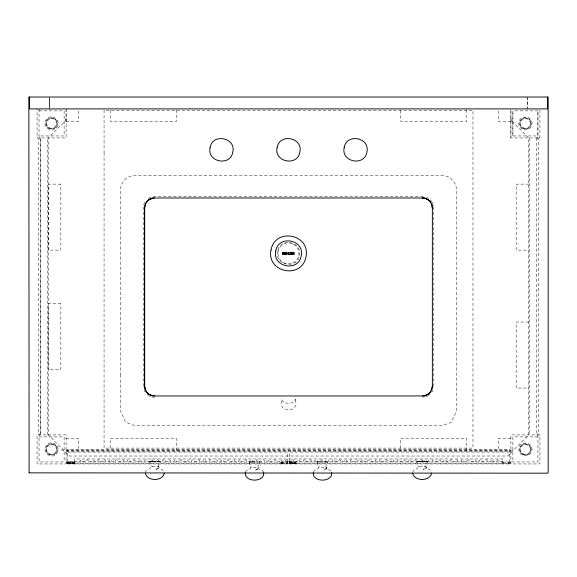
<?xml version="1.0" encoding="UTF-8"?>
<svg xmlns="http://www.w3.org/2000/svg" width="577" height="577" viewBox="0 0 577 577"><rect width="100%" height="100%" fill="white"/><g stroke="black" fill="none" stroke-linecap="round" stroke-linejoin="round"><path stroke-width="0.43" stroke-dasharray="2.88 2.16" d="M40.361 434.777L40.361 138.069M47.292 434.769L47.292 138.069M49.6 109.414L49.6 98.025M66.103 121.3L66.103 109.911M74.339 463.36C74.065 459.487 66.788 466.057 67.747 462.098C69.471 462.783 73.618 460.792 74.346 463.151L67.747 463.151L67.747 461.831M149.616 461.304C148.787 463.728 152.472 464.831 151.318 466.721M249.264 461.961C248.045 464.535 252.596 464.983 250.75 467.377M280.905 463.36C280.754 461.65 283.783 461.751 280.905 463.288M287.505 463.36L286.567 463.944M317.256 461.961C316.037 464.535 320.588 464.983 318.742 467.377M416.89 461.304C415.671 463.886 420.222 464.326 418.375 466.721M510.897 137.802L510.897 109.031M512.881 135.819L512.881 111.015M527.4 109.414L527.4 98.032M537.959 135.819L537.959 111.015M289.495 463.36L289.495 462.098C296.794 461.167 299.593 464.398 289.589 463.151C291.255 463.115 296.455 460.338 296.095 463.944M67.747 452.065L287.512 452.065L287.505 463.944L67.747 463.944L67.747 449.425L509.239 449.425L509.26 463.944L289.495 463.944L289.495 452.065L509.253 452.065M502.654 462.761L509.239 462.624M529.708 138.069L529.708 434.769M296.095 463.36L294.681 461.968L289.495 461.831M536.639 137.932L536.639 434.907M532.016 123.687C532.766 115.14 518.593 114.816 518.896 123.132C517.995 131.736 532.145 131.996 531.951 123.687M532.016 449.707C532.722 441.217 518.752 440.705 518.889 449.144C518.254 457.936 532.167 457.907 531.944 449.699M289.589 462.098L289.495 463.151L296.095 463.151L294.76 462.098L289.589 461.968L289.589 463.288L296.095 463.288M294.76 462.098L296.001 462.718M145.548 472.714C145.108 468.56 151.001 470.01 150.849 466.721L158.863 466.721C158.415 469.966 164.647 468.538 164.164 472.714M412.822 472.714C412.389 468.567 418.275 470.01 418.123 466.721L426.367 466.822L423.244 469.353M66.103 118.48L64.941 121.278L48.28 137.932L48.28 434.907L69.399 456.025L507.601 456.025L528.72 434.907L528.72 137.932L512.059 121.278M296.001 463.151L296.095 462.761M510.897 461.968L510.241 463.288L66.759 463.288L66.103 461.795M280.992 462.581C283.365 462.184 280.595 461.571 280.905 463.944M245.441 472.022C246.242 469.051 250.699 470.385 250.505 467.377L258.51 467.377C258.07 470.32 262.759 469.087 263.574 472.022M313.426 472.022C314.227 469.051 318.684 470.385 318.49 467.377L326.733 467.471L323.603 470.003M281.013 463.288L287.512 461.831L282.146 462.011M287.418 462.098L67.747 461.968M56.827 127.308C62.266 120.369 50.733 112.558 46.203 119.59C41.054 126.341 52.312 134.239 56.885 127.351M56.827 453.32C62.345 446.374 50.545 438.448 46.081 445.776C41.248 452.556 52.327 460.15 56.885 453.356M73.113 462.011L67.841 461.968L67.841 463.288L74.346 463.288M508.308 463.288L509.109 462.725M508.323 463.944L509.253 463.288M155.963 469.346L159.093 467.146L159.093 468.106M255.618 470.003L258.748 467.803L258.748 468.762M155.992 469.527L159.108 468.243M255.647 470.183L258.756 468.899M323.632 470.183C326.229 468.531 330.21 469.007 331.559 472.022M423.273 469.527C426.151 467.493 431.264 468.798 431.437 472.714M67.841 462.098L72.926 461.968L74.245 463.151L74.339 462.624L73.019 461.968L74.339 462.624L67.747 462.624M152.018 461.304L149.717 461.311L157.766 461.304M159.209 461.304L157.687 461.304L159.995 461.311M251.673 461.968L249.372 461.968L257.414 461.968M254.507 461.961L250.8 461.961M416.991 461.311L427.232 461.304L417.027 461.304M322.493 461.961L317.357 461.968L325.406 461.968M259.643 461.968L257.342 461.968L258.864 461.968M327.628 461.968L325.327 461.968L326.849 461.968M539.805 137.932L537.814 137.939L537.959 109.933M424.131 461.311L426.482 461.311C425.516 459.386 429.483 459.393 428.48 461.319L432.368 461.319C431.358 459.386 435.354 459.386 434.344 461.319L438.231 461.319C437.229 459.386 441.217 459.386 440.215 461.319L444.102 461.319C443.093 459.386 447.081 459.386 446.079 461.319L449.966 461.319C448.964 459.386 452.952 459.386 451.95 461.319L455.83 461.319C454.827 459.386 458.816 459.386 457.813 461.319L461.701 461.319C460.698 459.386 464.687 459.386 463.677 461.319L467.565 461.319C466.562 459.386 470.551 459.386 469.548 461.319L473.436 461.319C472.426 459.386 476.422 459.386 475.412 461.319L479.299 461.319C478.297 459.386 482.285 459.386 481.283 461.319L485.17 461.319C484.161 459.386 488.149 459.386 487.147 461.319L491.034 461.319C490.032 459.386 494.02 459.386 493.018 461.319L496.898 461.319L497.237 459.992L498.78 460.093L498.881 461.319L504.817 461.319M39.041 110.878L64.119 110.878L64.119 135.956L39.041 135.956M537.959 110.878L512.881 110.878L512.881 135.956L537.959 135.956M66.103 121.437L78.638 121.437L78.638 109.911M510.897 121.437L498.362 121.437L498.362 109.911M528.72 184.128L516.177 184.128L516.177 250.122L528.72 250.122M528.72 322.053L516.177 322.053L516.177 388.04L528.72 388.04M39.041 436.89L64.119 436.89L64.119 461.968M537.959 436.89L512.881 436.89L512.881 461.968M66.103 438.21L78.638 438.21L78.638 450.745M510.897 438.217L498.362 438.217L498.362 450.752M61.162 450.082L512.866 450.082M66.103 450.745L510.897 450.745M66.103 451.409L510.897 451.409M149.854 461.311L159.959 461.304M422.133 461.311C432.44 459.602 424.658 463.843 425.667 466.721M74.346 461.319L80.354 461.319C79.352 459.386 83.34 459.386 82.338 461.319L86.225 461.319C85.216 459.386 89.204 459.386 88.202 461.319L92.089 461.319C91.087 459.386 95.075 459.386 94.065 461.319L97.953 461.319C96.95 459.386 100.939 459.386 99.936 461.319L103.824 461.319C102.814 459.386 106.81 459.386 105.8 461.319L109.688 461.319C108.685 459.386 112.674 459.386 111.671 461.319L115.559 461.319C114.549 459.386 118.537 459.386 117.535 461.319L121.422 461.319C120.42 459.386 124.408 459.386 123.406 461.319L127.293 461.319C126.284 459.386 130.272 459.386 129.27 461.319L133.157 461.319L133.489 459.992L135.04 460.093L135.133 461.319L139.021 461.319C138.018 459.386 142.007 459.386 141.004 461.319L144.892 461.319C143.882 459.386 147.878 459.386 146.868 461.319L162.49 461.319C161.488 459.386 165.476 459.386 164.474 461.319L168.354 461.319C167.352 459.386 171.34 459.386 170.338 461.319L174.225 461.319C173.223 459.386 177.211 459.386 176.201 461.319L180.089 461.319C179.086 459.386 183.075 459.386 182.072 461.319L185.96 461.319L186.292 459.992L187.842 460.093L187.936 461.319L191.824 461.319C190.821 459.386 194.81 459.386 193.807 461.319L197.695 461.319C196.685 459.386 200.673 459.386 199.671 461.319L203.558 461.319C202.556 459.386 206.544 459.386 205.542 461.319L209.422 461.319C208.42 459.386 212.408 459.386 211.406 461.319L215.293 461.319C214.291 459.386 218.279 459.386 217.269 461.319L221.157 461.319C220.154 459.386 224.143 459.386 223.14 461.319L227.028 461.319C226.018 459.386 230.014 459.386 229.004 461.319L232.892 461.319C231.889 459.386 235.878 459.386 234.875 461.319L238.763 461.319C237.753 459.386 241.741 459.386 240.739 461.319L244.626 461.319C243.624 459.386 247.612 459.386 246.61 461.319L250.497 461.319C249.488 459.386 253.476 459.386 252.474 461.319L256.361 461.319C255.359 459.386 259.347 459.386 258.337 461.319L262.225 461.319C261.222 459.386 265.211 459.386 264.208 461.319L268.096 461.319C267.086 459.386 271.082 459.386 270.072 461.319L273.96 461.319C272.957 459.386 276.946 459.386 275.943 461.319L279.831 461.319C278.821 459.386 282.809 459.386 281.807 461.319L285.694 461.319C284.692 459.386 288.68 459.386 287.678 461.319L291.558 461.319C290.556 459.386 294.544 459.386 293.542 461.319L297.429 461.319C296.427 459.386 300.415 459.386 299.405 461.319L303.293 461.319C302.29 459.386 306.279 459.386 305.276 461.319L309.164 461.319C308.154 459.386 312.15 459.386 311.14 461.319L315.028 461.319C314.025 459.386 318.014 459.386 317.011 461.319L320.899 461.319C319.889 459.386 323.877 459.386 322.875 461.319L326.762 461.319C325.76 459.386 329.748 459.386 328.746 461.319L332.626 461.319C331.624 459.386 335.612 459.386 334.61 461.319L338.497 461.319C337.495 459.386 341.483 459.386 340.473 461.319L344.361 461.319C343.358 459.386 347.347 459.386 346.344 461.319L350.232 461.319C349.222 459.386 353.218 459.386 352.208 461.319L356.096 461.319C355.093 459.386 359.082 459.386 358.079 461.319L361.967 461.319C360.957 459.386 364.945 459.386 363.943 461.319L367.83 461.319C366.828 459.386 370.816 459.386 369.814 461.319L373.694 461.319C372.692 459.386 376.68 459.386 375.677 461.319L379.565 461.319C378.562 459.386 382.551 459.386 381.541 461.319L385.429 461.319C384.426 459.386 388.415 459.386 387.412 461.319L391.3 461.319C390.29 459.386 394.286 459.386 393.276 461.319L397.164 461.319C396.161 459.386 400.149 459.386 399.147 461.319L403.034 461.319C402.025 459.386 406.013 459.386 405.011 461.319L408.898 461.319C407.896 459.386 411.884 459.386 410.882 461.319L414.762 461.319C413.759 459.386 417.748 459.386 416.745 461.319L426.497 461.319M420.128 461.311L421.109 461.311M289.495 461.968L509.253 461.968M280.905 463.151L287.512 463.151M152.148 466.721L152.732 466.721M157.564 466.721L158.04 466.721M418.945 466.721L419.421 466.721M424.254 466.721L424.838 466.721M151.246 461.304L154.852 461.304L151.152 461.304M158.61 466.721C156.756 464.326 161.322 463.879 160.096 461.304M326.25 467.377C324.397 464.983 328.955 464.535 327.736 461.961M258.258 467.377C256.412 464.983 260.97 464.535 259.744 461.961M67.841 463.151L74.245 463.288M503.887 463.901L502.654 463.288L502.639 458.975L74.346 458.975L74.339 463.944M289.495 463.288L290.433 463.944M67.747 463.288L68.677 463.944M426.381 468.243L426.374 467.154L426.374 468.113M326.748 468.899L326.733 467.803L326.733 468.762M511.179 119.937L511.987 121.163M510.897 118.48L511.15 119.8M49.6 98.047L49.608 107.87L49.6 97.152M539.935 109.933L539.935 137.939L510.897 137.932L510.897 109.875M537.959 434.907L537.959 461.968L509.909 461.961L509.909 463.288M537.627 137.932L537.627 138.927L538.615 138.927L538.615 433.918L537.627 433.918L537.627 434.907M527.4 97.152L527.4 107.87M466.678 109.911L466.678 121.437L400.683 121.437L400.683 109.031M466.678 450.745L466.678 438.21L400.683 438.21L400.683 450.745M422.609 461.319C423.619 459.386 419.63 459.386 420.633 461.319M287.411 461.968L287.418 463.288M176.317 109.911L176.317 121.437L110.322 121.437L110.322 109.031M176.317 450.752L176.317 438.217L110.322 438.217L110.322 450.752M158.603 461.319C159.605 459.386 155.617 459.386 156.627 461.319M152.739 461.319C153.742 459.386 149.753 459.386 150.756 461.319M67.091 463.288L67.091 461.961L39.041 461.968L39.041 434.907M66.103 109.031L66.103 137.932L37.065 137.932L37.065 109.031M40.361 137.932L40.361 434.907M39.373 137.932L39.373 138.927L38.385 138.927L38.385 433.918L39.373 433.918L39.373 434.907M39.041 109.031L39.041 137.932M144.82 202.282A11.215 11.215 0 0 0 143.529 205.715L143.312 386.056A11.215 11.215 0 0 0 143.485 387.982M148.505 198.423A11.215 11.215 0 0 1 154.542 196.663L422.472 196.67A11.215 11.215 0 0 1 424.391 196.836M154.542 397.286A11.215 11.215 0 0 1 150.972 396.702M150.294 396.449A11.215 11.215 0 0 1 148.938 395.786M148.296 395.389A11.215 11.215 0 0 1 147.085 394.452M145.087 392.1A11.215 11.215 0 0 1 144.062 390.081M426.482 197.413A11.215 11.215 0 0 1 428.509 198.43M430.319 199.866A11.215 11.215 0 0 1 431.791 201.647M432.195 202.289A11.215 11.215 0 0 1 433.688 207.886L433.688 386.078A11.215 11.215 0 0 1 433.522 387.996M432.945 390.088A11.215 11.215 0 0 1 431.928 392.108M429.937 394.452A11.215 11.215 0 0 1 428.711 395.396M428.076 395.793A11.215 11.215 0 0 1 422.472 397.293M104.062 152.797L104.062 448.105L472.967 448.105L472.967 110.229L104.062 110.229L104.062 152.797M120.543 374.689L120.543 411.206L125.772 422.357L135.025 425.689L441.975 425.689L451.228 422.357L456.457 411.206L456.457 189.984A14.468 14.468 0 0 0 441.975 175.495L135.025 175.502A14.468 14.468 0 0 0 120.543 189.984L120.543 374.689M295.438 400.005C297.379 406.583 293.513 410.6 287.086 409.62C281.345 409.821 280.444 403.734 281.569 399.284C283.134 404.636 293.866 404.636 295.431 399.284L295.438 400.005M46.066 122.396C44.458 129.428 56.077 131.614 57.101 124.437C58.71 117.405 47.083 115.22 46.066 122.396M46.066 448.408C44.458 455.433 56.077 457.626 57.101 450.449C58.71 443.417 47.083 441.232 46.066 448.408M519.906 122.389C518.297 129.421 529.917 131.606 530.941 124.43C532.549 117.405 520.923 115.212 519.906 122.389M519.899 448.408C518.29 455.433 529.917 457.626 530.934 450.449C532.542 443.417 520.923 441.232 519.899 448.408M277.544 251.24C274.14 265.225 297.249 269.82 299.456 255.597C302.86 241.612 279.751 237.017 277.544 251.24M60.823 184.128L48.28 184.128L48.28 250.122L60.823 250.122L60.823 184.128M60.823 303.56L48.28 303.56L48.28 369.554L60.823 369.554L60.823 303.56M66.103 434.907L37.065 434.907L37.065 463.944L66.103 463.944L66.103 434.907M539.935 434.907L510.897 434.907L510.897 463.944L539.935 463.944L539.935 434.907M283.22 262.506A10.516 10.516 0 0 0 298.994 253.411A10.516 10.516 0 0 0 283.228 244.295A10.516 10.516 0 0 0 283.22 262.506M48.778 454.287A5.611 5.611 0 0 0 57.195 449.425A5.611 5.611 0 0 0 48.778 444.571A5.611 5.611 0 0 0 48.778 454.287M49.11 453.71A4.948 4.948 0 0 0 56.532 449.425A4.948 4.948 0 0 0 49.11 445.141A4.948 4.948 0 0 0 49.11 453.71M48.778 128.274A5.611 5.611 0 0 0 57.195 123.413A5.611 5.611 0 0 0 48.778 118.559A5.611 5.611 0 0 0 48.778 128.274M49.11 127.705A4.948 4.948 0 0 0 56.532 123.413A4.948 4.948 0 0 0 49.11 119.129A4.948 4.948 0 0 0 49.11 127.705M522.611 454.287A5.611 5.611 0 0 0 531.028 449.425A5.611 5.611 0 0 0 522.611 444.571A5.611 5.611 0 0 0 522.611 454.287M522.942 453.71A4.948 4.948 0 0 0 530.364 449.425A4.948 4.948 0 0 0 522.942 445.141A4.948 4.948 0 0 0 522.942 453.71M522.618 128.267A5.611 5.611 0 0 0 531.035 123.413A5.611 5.611 0 0 0 522.618 118.552A5.611 5.611 0 0 0 522.618 128.267M522.95 127.697A4.948 4.948 0 0 0 530.371 123.413A4.948 4.948 0 0 0 522.95 119.129A4.948 4.948 0 0 0 522.95 127.697"/><path stroke-width="0.87" d="M150.965 395.303L154.542 395.973L422.458 395.973C427.759 396.067 432.462 391.357 432.368 386.063L432.368 207.893C432.433 202.606 427.752 197.925 422.458 197.99L154.542 197.99C150.604 197.969 146.868 200.507 145.375 204.135M432.368 386.063L431.646 389.785M245.319 472.7C244.316 482.574 264.699 482.574 263.696 472.7M313.304 472.7C312.301 482.574 332.691 482.574 331.681 472.7M164.286 473.385C162.476 481.492 147.236 481.492 145.426 473.385M431.56 473.392C429.75 481.492 414.51 481.492 412.699 473.392M145.375 204.135L144.632 207.893L144.632 386.063L145.289 389.605L146.19 391.379M422.458 395.973C426.403 395.959 430.161 393.456 431.646 389.792M430.716 391.559L427.824 394.401M146.313 202.376L147.618 200.803M284.778 252.495C284.382 257.955 288.074 251.262 284.951 252.409M154.542 197.99C149.248 197.911 144.553 202.606 144.632 207.893L144.632 386.056C144.596 390.73 148.202 395.036 152.811 395.822M284.995 252.676C284.05 255.871 287.332 252.647 285.168 252.632M149.068 199.635L150.835 198.712M149.212 199.541L152.84 198.127M424.383 395.793L426.215 395.238M424.196 395.815L426.042 395.295M29.607 97.023L29.477 108.902L547.523 108.902L547.523 97.023M288.053 254.457L288.312 252.365L288.053 253.209L286.827 253.209C286.538 250.216 286.596 256.779 286.827 253.476L288.053 253.476L288.312 254.457M432.187 205.982L432.368 207.893C432.462 202.599 427.752 197.904 422.458 197.99L424.347 198.178M154.542 395.973C151.21 395.937 148.008 394.178 146.19 391.386M424.167 198.135L426.014 198.647M426.187 198.726L427.946 199.656M149.032 394.293L150.792 395.231M29.175 472.859L547.494 473.183L548.15 472.527L548.15 97.023L28.85 97.023L29.102 472.779M146.284 391.538L147.597 393.132M294.162 254.457L293.945 252.546L292.503 252.365L292.503 254.457L292.763 253.527L293.505 253.527L293.852 254.457M144.813 387.932L145.354 389.771M282.55 253.613L282.55 254.457L283.119 253.433L284.122 254.457L283.336 253.209L284.122 252.365L282.809 253.39L282.55 252.365L282.55 253.613M290.844 252.632L290.844 253.209L291.976 253.209L290.844 253.476L290.844 254.19L292.15 254.457L290.584 254.457L290.584 252.365L292.15 252.365L290.844 252.632M210.078 147.712C206.761 162.209 230.721 166.717 232.827 151.917C236.137 137.42 212.177 132.912 210.078 147.712M277.126 147.712C273.808 162.209 297.768 166.717 299.874 151.917C303.192 137.42 279.232 132.912 277.126 147.712M344.173 147.712C340.863 162.209 364.823 166.717 366.922 151.917C370.239 137.42 346.279 132.912 344.173 147.712M271.031 249.935C266.17 272.589 301.793 279.672 305.969 256.888C310.83 234.233 275.207 227.15 271.031 249.935M275.828 250.901C271.897 267.064 298.619 272.38 301.172 255.936C305.103 239.772 278.381 234.457 275.828 250.901M293.852 252.986L292.763 253.26L292.763 252.589L293.852 252.986M288.926 252.365L288.659 254.457L290.231 254.457L288.926 254.19L288.926 252.365"/></g></svg>
